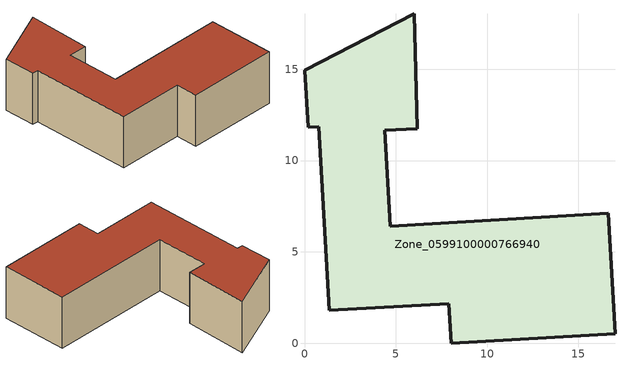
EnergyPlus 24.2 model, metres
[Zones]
Zone_0599100000766940
 floor ground (C_G): 17,0.52 8.02,0 7.89,2.17 1.36,1.79 0.78,11.86 0.22,11.83 0,14.94 6,18.03 6.18,11.74 4.39,11.66 4.69,6.41 16.62,7.1 z0
 wall outside (C_F): 8.02,0 17,0.52 16.62,7.1 4.69,6.41 4.39,11.66 6.18,11.74 6,18.03 0,14.94 0.22,11.83 0.78,11.86 1.36,1.79 7.89,2.17 8.02,0 z0:5.23
 roof outside (C_R): 0.78,11.86 1.36,1.79 7.89,2.17 8.02,0 17,0.52 16.62,7.1 4.69,6.41 4.39,11.66 6.18,11.74 6,18.03 0,14.94 0.22,11.83 z5.23
[BUILDING]
Pand.0599100000766940: North Axis=0; Terrain=City; Loads Convergence Tolerance Value=0.04; Temperature Convergence Tolerance Value=0.4; Solar Distribution=FullExterior; Maximum Number of Warmup Days=25; Minimum Number of Warmup Days=1
[Site:Location]
Rotterdam.The.Hague.AP_ZH_NLD Design_Conditions: Latitude=51.96; Longitude=4.45; Time Zone=1; Elevation=-4.5
[SITE:GROUNDTEMPERATURE:BUILDINGSURFACE]
18, 18, 18, 18, 18, 18, 18, 18, 18, 18, 18, 18
[MATERIAL] Thermal Absorptance=0.9; Solar Absorptance=0.7; Visible Absorptance=0.7
Name | Roughness | Thickness | Conductivity | Density | Specific Heat
G.D.1965 | MediumSmooth | 0.15 | 1 | 540 | 1210
F.D.1965 | Rough | 0.3 | 0.857143 | 1920 | 840
R.D.1965 | MediumRough | 0.2 | 0.08 | 1500 | 1000
[CONSTRUCTION]
C_G: G.D.1965
C_F: F.D.1965
C_R: R.D.1965
[ZONE]
Zone_0599100000766940: Type=1; Multiplier=1; Ceiling Height=Autocalculate; Volume=Autocalculate; Floor Area=autocalculate; Part of Total Floor Area=Yes
[ZONEINFILTRATION:DESIGNFLOWRATE]
Infil_Zone_0599100000766940: Zone or ZoneList or Space or SpaceList=Zone_0599100000766940; Schedule=AlwaysOn; Design Flow Rate Calculation Method=Flow/Area; Flow Rate per Floor Area=0.0042; Constant Term Coefficient=1; Temperature Term Coefficient=0; Velocity Term Coefficient=0; Velocity Squared Term Coefficient=0
[HVACTEMPLATE:ZONE:IDEALLOADSAIRSYSTEM]
Zone_0599100000766940: Maximum Heating Supply Air Temperature=50; Minimum Cooling Supply Air Temperature=13; Maximum Heating Supply Air Humidity Ratio=0.0156; Minimum Cooling Supply Air Humidity Ratio=0.0077; Heating Limit=NoLimit; Cooling Limit=NoLimit; Dehumidification Control Type=ConstantSensibleHeatRatio; Cooling Sensible Heat Ratio=0.7; Dehumidification Setpoint=60; Humidification Control Type=None; Humidification Setpoint=30; Outdoor Air Method=None; Outdoor Air Flow Rate per Person=0.00944; Outdoor Air Flow Rate per Zone Floor Area=0; Outdoor Air Flow Rate per Zone=0; Demand Controlled Ventilation Type=None; Outdoor Air Economizer Type=NoEconomizer; Heat Recovery Type=None; Sensible Heat Recovery Effectiveness=0.7; Latent Heat Recovery Effectiveness=0.65
[ZONECONTROL:THERMOSTAT]
ThermostatControl_Zone_0599100000766940: Zone or ZoneList=Zone_0599100000766940; Control Type Schedule=DualSetpointControlType; Control 1=Thermostat_Zone_0599100000766940; Temperature Difference Between Cutout And Setpoint=0
[THERMOSTATSETPOINT:DUALSETPOINT]
Thermostat_Zone_0599100000766940: Heating Setpoint Temperature Schedule=HeatingSetpoint_Zone_0599100000766940; Cooling Setpoint Temperature Schedule=CoolingSetpoint_Zone_0599100000766940
[SCHEDULE:COMPACT]
HeatingSetpoint_Zone_0599100000766940: Through: 12/31, For: AllDays, Until: 24:00, 21
CoolingSetpoint_Zone_0599100000766940: Through: 12/31, For: AllDays, Until: 24:00, 24
DualSetpointControlType: Through: 12/31, For: AllDays, Until: 24:00, 4
AlwaysOn: Through: 12/31, For: AllDays, Until: 24:00, 1
